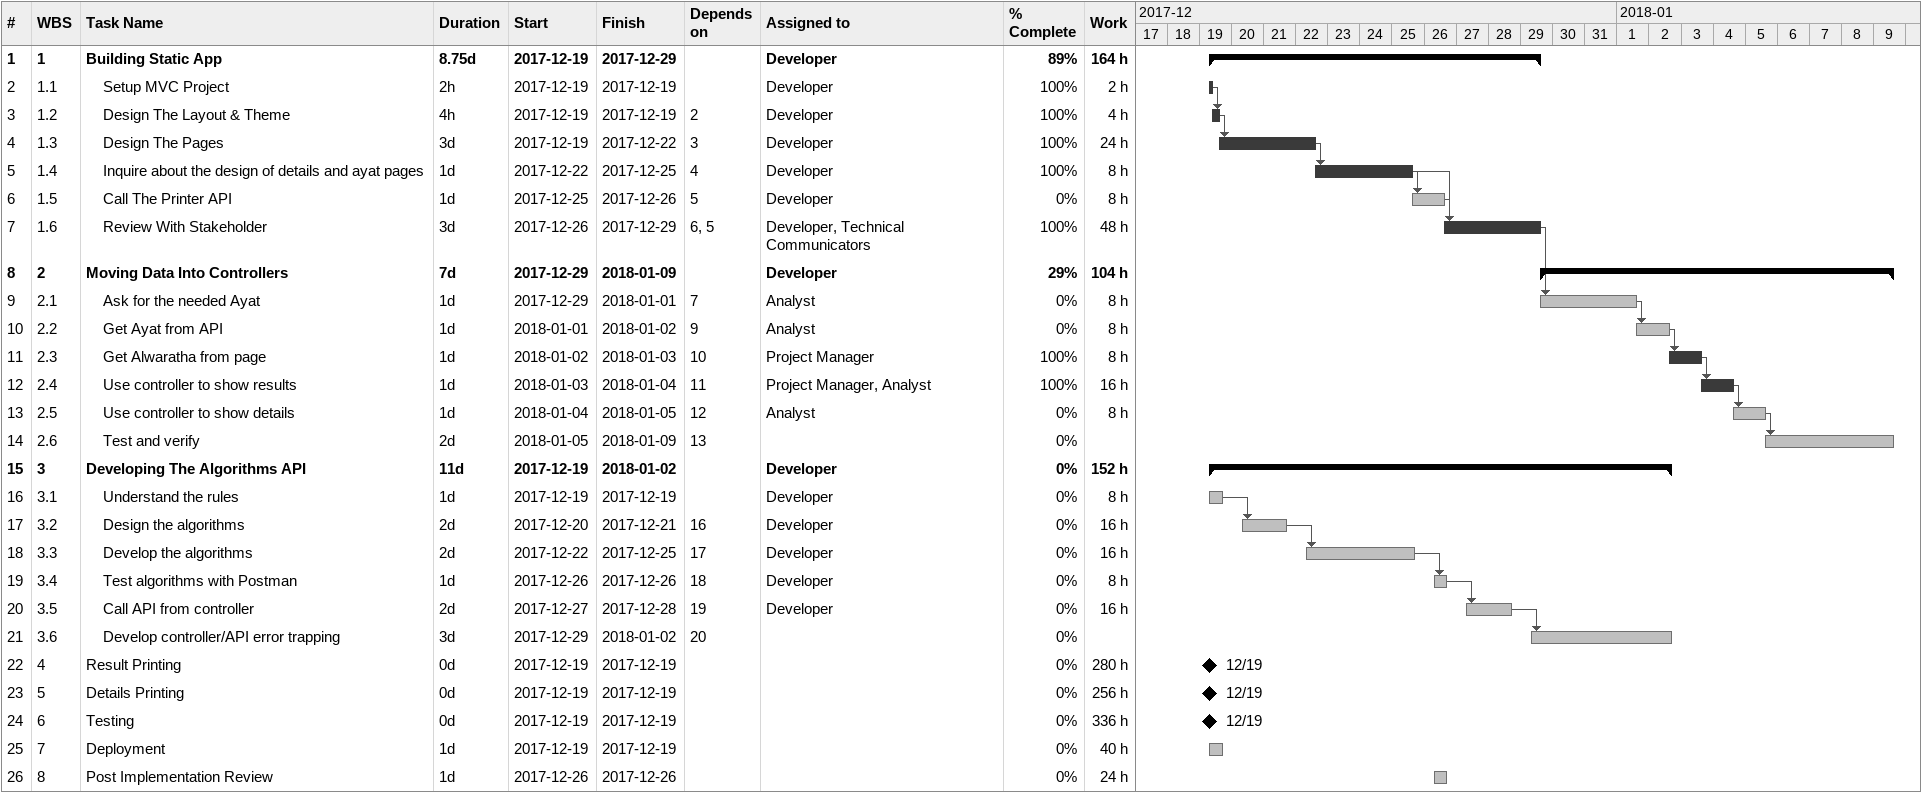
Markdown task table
| ID | WBS | Task | Duration | Start | Finish | Predecessors | Resources | % complete | Work (h) |
|---|---|---|---|---|---|---|---|---|---|
| 1 | 1 | **Building Static App** | 8.75d | 2017-12-19 | 2017-12-29 |  | Developer | 89 | 164 |
| 2 | 1.1 | Setup MVC Project | 2h | 2017-12-19 | 2017-12-19 |  | Developer | 100 | 2 |
| 3 | 1.2 | Design The Layout & Theme | 4h | 2017-12-19 | 2017-12-19 | 2 | Developer | 100 | 4 |
| 4 | 1.3 | Design The Pages | 3d | 2017-12-19 | 2017-12-22 | 3 | Developer | 100 | 24 |
| 5 | 1.4 | Inquire about the design of details and ayat pages | 1d | 2017-12-22 | 2017-12-25 | 4 | Developer | 100 | 8 |
| 6 | 1.5 | Call The Printer API | 1d | 2017-12-25 | 2017-12-26 | 5 | Developer | 0 | 8 |
| 7 | 1.6 | Review With Stakeholder | 3d | 2017-12-26 | 2017-12-29 | 6, 5 | Developer, Technical Communicators | 100 | 48 |
| 8 | 2 | **Moving Data Into Controllers** | 7d | 2017-12-29 | 2018-01-09 |  | Developer | 29 | 104 |
| 9 | 2.1 | Ask for the needed Ayat | 1d | 2017-12-29 | 2018-01-01 | 7 | Analyst | 0 | 8 |
| 10 | 2.2 | Get Ayat from API | 1d | 2018-01-01 | 2018-01-02 | 9 | Analyst | 0 | 8 |
| 11 | 2.3 | Get Alwaratha from page | 1d | 2018-01-02 | 2018-01-03 | 10 | Project Manager | 100 | 8 |
| 12 | 2.4 | Use controller to show results | 1d | 2018-01-03 | 2018-01-04 | 11 | Project Manager, Analyst | 100 | 16 |
| 13 | 2.5 | Use controller to show details | 1d | 2018-01-04 | 2018-01-05 | 12 | Analyst | 0 | 8 |
| 14 | 2.6 | Test and verify | 2d | 2018-01-05 | 2018-01-09 | 13 |  | 0 |  |
| 15 | 3 | **Developing The Algorithms API** | 11d | 2017-12-19 | 2018-01-02 |  | Developer | 0 | 152 |
| 16 | 3.1 | Understand the rules | 1d | 2017-12-19 | 2017-12-19 |  | Developer | 0 | 8 |
| 17 | 3.2 | Design the algorithms | 2d | 2017-12-20 | 2017-12-21 | 16 | Developer | 0 | 16 |
| 18 | 3.3 | Develop the algorithms | 2d | 2017-12-22 | 2017-12-25 | 17 | Developer | 0 | 16 |
| 19 | 3.4 | Test algorithms with Postman | 1d | 2017-12-26 | 2017-12-26 | 18 | Developer | 0 | 8 |
| 20 | 3.5 | Call API from controller | 2d | 2017-12-27 | 2017-12-28 | 19 | Developer | 0 | 16 |
| 21 | 3.6 | Develop controller/API error trapping | 3d | 2017-12-29 | 2018-01-02 | 20 |  | 0 |  |
| 22 | 4 | Result Printing | 0d | 2017-12-19 | 2017-12-19 |  |  | 0 | 280 |
| 23 | 5 | Details Printing | 0d | 2017-12-19 | 2017-12-19 |  |  | 0 | 256 |
| 24 | 6 | Testing | 0d | 2017-12-19 | 2017-12-19 |  |  | 0 | 336 |
| 25 | 7 | Deployment | 1d | 2017-12-19 | 2017-12-19 |  |  | 0 | 40 |
| 26 | 8 | Post Implementation Review | 1d | 2017-12-26 | 2017-12-26 |  |  | 0 | 24 |
